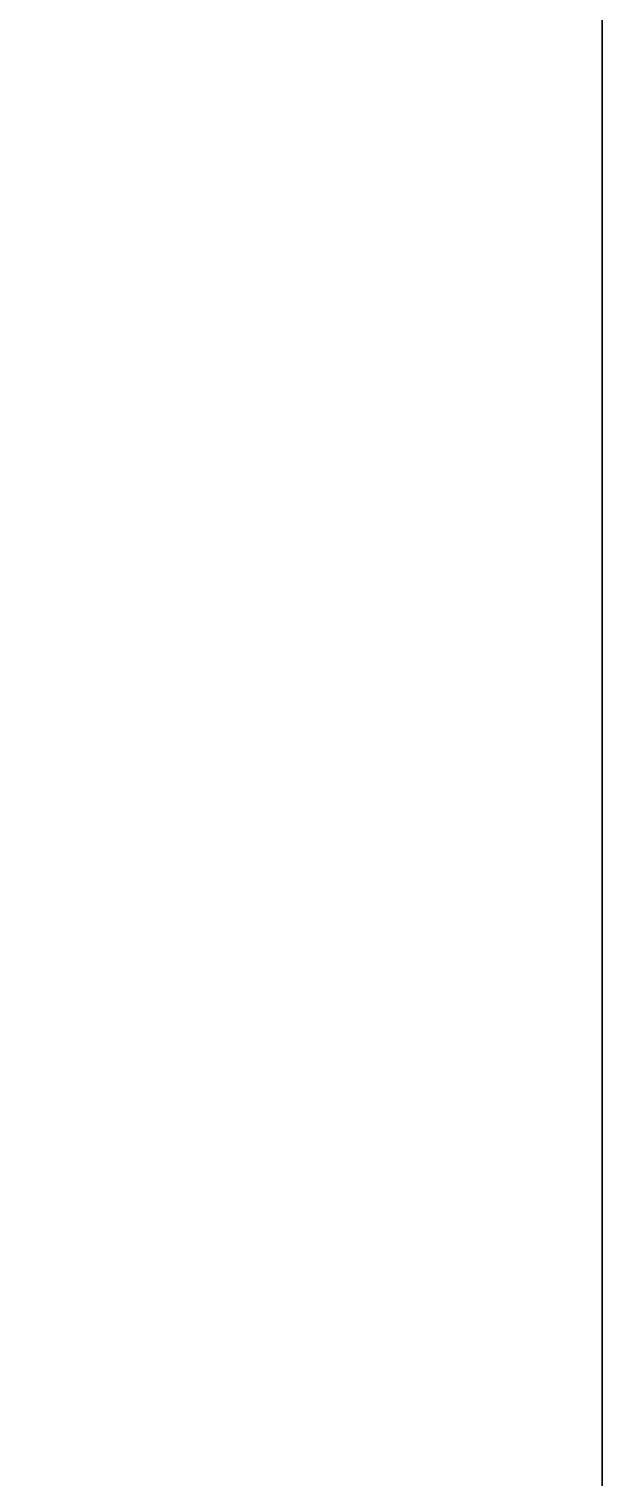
# Model space of a CAD drawing. Extents: x -15449 to 527173, y -170839 to 146543.
# Drawn here: x 15566.027 to 15566.408, y 7791.238 to 7792.202 of the extents above; entities that cross this region are included whole.
import ezdxf

# ---------------------------------------------------------------- set-up
doc = ezdxf.new("R2010")
doc.units = 0
doc.header["$LTSCALE"] = 8
doc.layers.get('0').update_dxf_attribs({"color": 1, "linetype": 'CONTINUOUS'})
doc.layers.add('G-IMPT', color=7, linetype='CONTINUOUS', lineweight=30)
doc.layers.add('Micron SGP Titleblock CAD template EDI$0$G-ANNO-TTLB', color=7, linetype='CONTINUOUS', lineweight=30)

# ---------------------------------------------------------------- blocks, each defined once
blk = doc.blocks.new('A$Cf1db08be')
for p, q in [((94.33342, 71.3339), (94.33342, 7.37361)), ((94.33342, 71.3339), (94.33342, 7.37361)), ((94.33342, 69.2313), (94.33342, 0.00068))]:
    blk.add_line(p, q)
blk.add_lwpolyline([(0, 71.3339), (94.33342, 71.3339), (94.33342, 0.00068), (0, 0.00068)], close=True)
at = {"layer": 'G-IMPT'}
blk.add_line((94.33342, 71.3339), (94.33342, 7.37361), dxfattribs=at)
blk = doc.blocks.new('Micron SGP Titleblock CAD template EDI$0$MU_SGP_ANTitleblock_A1_Type01_v1_1 - A1-419101-sample')
blk.add_blockref('A$Cf1db08be', (731.58329, 312.05475))
blk = doc.blocks.new('Micron SGP Titleblock CAD template EDI')
at = {"layer": 'Micron SGP Titleblock CAD template EDI$0$G-ANNO-TTLB'}
blk.add_blockref('Micron SGP Titleblock CAD template EDI$0$MU_SGP_ANTitleblock_A1_Type01_v1_1 - A1-419101-sample', (-3.84597, 118.85415), dxfattribs=at)

msp = doc.modelspace()

# ---------------------------------------------------------------- block references
msp.add_blockref('Micron SGP Titleblock CAD template EDI', (14744.33775, 7348.74475))

doc.saveas('drawing.dxf')
